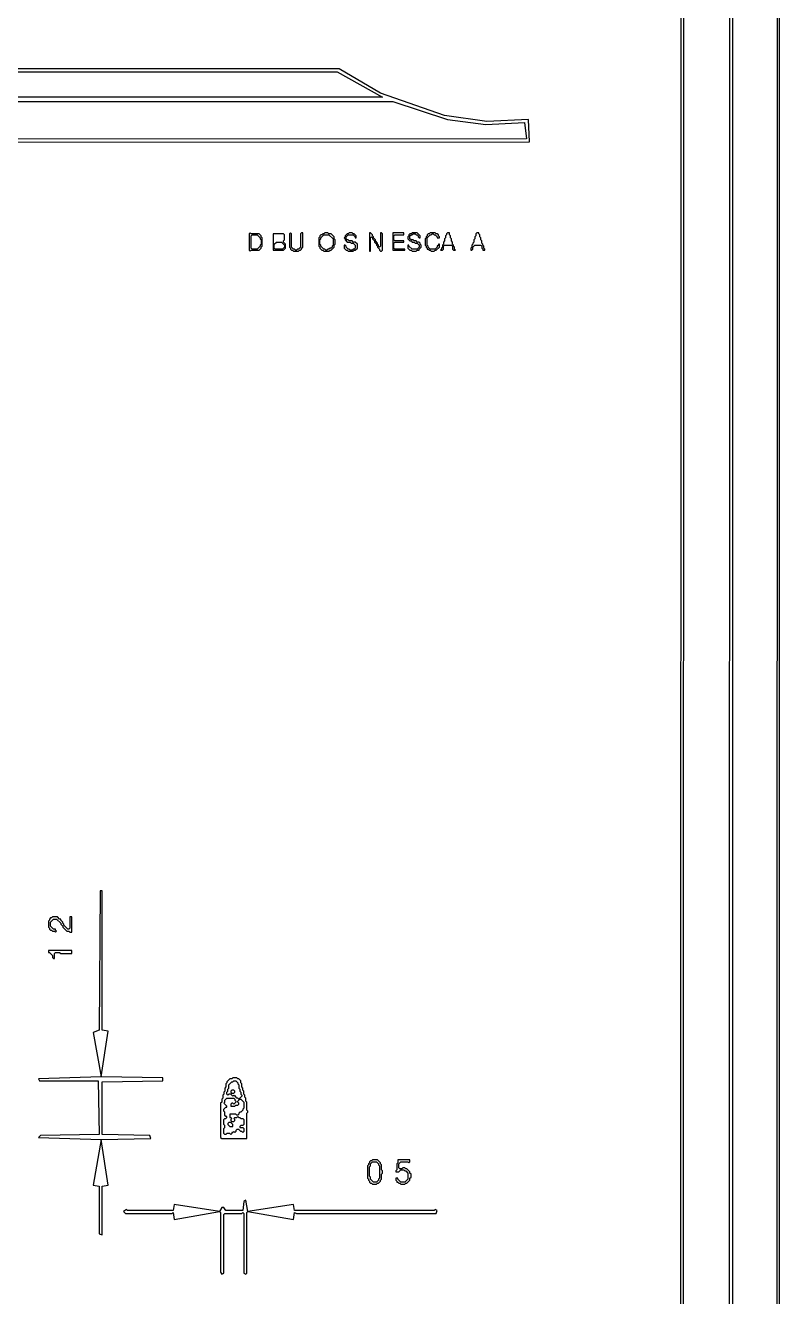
# Model space of a CAD drawing. Extents: x 17 to 323, y -435 to -5.
# Drawn here: x 248.2 to 322.7, y -339.4 to -213.8 of the extents above; entities that cross this region are included whole.
import ezdxf

# ---------------------------------------------------------------- set-up
doc = ezdxf.new("R2010")
doc.units = 0

msp = doc.modelspace()

# ---------------------------------------------------------------- linework, layer by layer
at = {"layer": 'CONTOURS'}
for p, q in [((322.7, -434.9), (322.7, -4.7)), ((322.5, -5.1), (322.4, -434.6)), ((317.8, -9.8), (317.7, -429.9)), ((318.1, -430.2), (318.1, -9.5)), ((313, -14.6), (312.9, -375)), ((313.2, -425.6), (313.3, -14.3)), ((279.2, -218.1), (166.8, -218.1)), ((167, -218.4), (279, -218.4)), ((279, -218.4), (283.5, -220.9)), ((283.3, -220.5), (279.2, -218.1)), ((283.5, -220.9), (162.5, -220.9)), ((289.6, -222.7), (283.3, -220.5)), ((161.6, -221.3), (284.5, -221.3)), ((284.5, -221.3), (289.9, -223.1)), ((293.8, -223.3), (289.6, -222.7)), ((289.9, -223.1), (293.7, -223.6)), ((293.7, -223.6), (297.5, -223.4)), ((297.9, -223.1), (293.8, -223.3)), ((297.5, -223.4), (297.7, -225)), ((298, -225.3), (297.9, -223.1)), ((148.2, -225.4), (298, -225.3)), ((297.7, -225), (148.6, -225.1)), ((270.4, -234.3), (270.3, -234.4)), ((270.3, -234.4), (270.3, -236)), ((270.5, -234.4), (270.4, -234.3)), ((271.3, -234.4), (270.5, -234.4)), ((270.5, -234.6), (270.6, -234.5)), ((270.5, -235.8), (270.5, -234.6)), ((270.6, -234.5), (271.1, -234.5)), ((271.1, -234.5), (271.4, -234.8)), ((271.5, -234.6), (271.3, -234.4)), ((271.4, -234.8), (271.4, -234.9)), ((271.5, -234.7), (271.5, -234.6)), ((271.6, -234.8), (271.5, -234.7)), ((271.6, -235.6), (271.6, -234.8)), ((272.7, -234.4), (272.7, -236)), ((273.7, -234.4), (272.7, -234.4)), ((273.8, -234.5), (273.7, -234.4)), ((273.8, -235), (273.8, -234.5)), ((274.4, -234.3), (274.3, -234.4)), ((274.3, -234.4), (274.3, -235.7)), ((274.5, -234.4), (274.4, -234.3)), ((274.5, -235.7), (274.5, -234.4)), ((275.5, -234.3), (275.4, -234.4)), ((275.4, -234.4), (275.4, -235.7)), ((275.6, -234.3), (275.5, -234.3)), ((275.6, -235.7), (275.6, -234.3)), ((277.3, -234.7), (277.2, -234.8)), ((277.2, -234.8), (277.2, -235.6)), ((277.4, -234.5), (277.3, -234.6)), ((277.3, -234.6), (277.3, -234.7)), ((277.4, -234.8), (277.7, -234.5)), ((277.5, -234.5), (277.4, -234.5)), ((277.4, -234.9), (277.4, -234.8)), ((277.6, -234.4), (277.5, -234.5)), ((277.7, -234.4), (277.6, -234.4)), ((277.8, -234.3), (277.7, -234.4)), ((277.7, -234.5), (278.2, -234.5)), ((278.1, -234.3), (277.8, -234.3)), ((278.2, -234.4), (278.1, -234.3)), ((278.4, -234.4), (278.2, -234.4)), ((278.2, -234.5), (278.6, -234.9)), ((278.7, -234.7), (278.4, -234.4)), ((278.7, -234.9), (278.7, -234.7)), ((279.8, -234.7), (279.7, -234.8)), ((279.7, -234.8), (279.8, -234.9)), ((280, -234.4), (279.8, -234.6)), ((279.8, -234.6), (279.8, -234.7)), ((279.9, -234.7), (280.1, -234.5)), ((279.9, -234.9), (279.9, -234.7)), ((280.1, -234.4), (280, -234.4)), ((280.2, -234.3), (280.1, -234.4)), ((280.1, -234.5), (280.6, -234.5)), ((280.5, -234.3), (280.2, -234.3)), ((280.6, -234.4), (280.5, -234.3)), ((280.7, -234.4), (280.6, -234.4)), ((280.6, -234.5), (280.8, -234.7)), ((280.9, -234.6), (280.7, -234.4)), ((280.8, -234.7), (280.8, -234.8)), ((280.8, -234.8), (280.9, -234.8)), ((280.9, -234.8), (280.9, -234.6)), ((282.2, -234.3), (282.2, -236.1)), ((282.3, -234.3), (282.2, -234.3)), ((282.5, -234.5), (282.3, -234.3)), ((282.3, -234.8), (282.4, -234.7)), ((282.3, -236.1), (282.3, -234.8)), ((282.4, -234.7), (282.5, -234.8)), ((282.5, -234.6), (282.5, -234.5)), ((282.6, -234.7), (282.5, -234.6)), ((282.5, -234.8), (282.5, -234.9)), ((282.6, -234.8), (282.6, -234.7)), ((282.8, -235), (282.6, -234.8)), ((283.4, -234.3), (283.3, -234.3)), ((283.3, -234.3), (283.3, -235.6)), ((283.5, -234.4), (283.4, -234.3)), ((283.5, -236), (283.5, -234.4)), ((284.5, -234.3), (284.5, -236)), ((285.6, -234.3), (284.5, -234.3)), ((284.6, -234.6), (284.7, -234.5)), ((284.6, -235), (284.6, -234.6)), ((284.7, -234.5), (285.6, -234.5)), ((285.6, -234.5), (285.6, -234.3)), ((286.1, -234.6), (286, -234.7)), ((286, -234.7), (286, -234.9)), ((286.2, -234.4), (286.1, -234.5)), ((286.1, -234.5), (286.1, -234.6)), ((286.3, -234.4), (286.2, -234.4)), ((286.2, -234.6), (286.3, -234.5)), ((286.2, -234.9), (286.2, -234.6)), ((286.4, -234.3), (286.3, -234.4)), ((286.3, -234.5), (286.4, -234.5)), ((286.9, -234.3), (286.4, -234.3)), ((286.4, -234.5), (286.5, -234.4)), ((286.5, -234.4), (286.7, -234.4)), ((286.7, -234.4), (286.8, -234.5)), ((286.8, -234.5), (286.9, -234.5)), ((287.2, -234.6), (286.9, -234.3)), ((286.9, -234.5), (287, -234.6)), ((287, -234.6), (287, -234.7)), ((287, -234.7), (287.1, -234.8)), ((287.1, -234.8), (287.2, -234.8)), ((287.2, -234.8), (287.2, -234.6)), ((287.8, -234.8), (287.7, -234.9)), ((287.9, -234.6), (287.8, -234.7)), ((287.8, -234.7), (287.8, -234.8)), ((288, -234.4), (287.9, -234.5)), ((287.9, -234.5), (287.9, -234.6)), ((287.9, -234.8), (288.2, -234.5)), ((287.9, -235.5), (287.9, -234.8)), ((288.1, -234.4), (288, -234.4)), ((288.2, -234.3), (288.1, -234.4)), ((288.7, -234.3), (288.2, -234.3)), ((288.2, -234.5), (288.3, -234.5)), ((288.3, -234.5), (288.4, -234.4)), ((288.4, -234.4), (288.5, -234.4)), ((288.5, -234.4), (288.6, -234.5)), ((288.6, -234.5), (288.7, -234.5)), ((288.8, -234.4), (288.7, -234.3)), ((288.7, -234.5), (288.9, -234.7)), ((288.9, -234.4), (288.8, -234.4)), ((289, -234.5), (288.9, -234.4)), ((288.9, -234.7), (288.9, -234.8)), ((288.9, -234.8), (289.1, -234.8)), ((289, -234.6), (289, -234.5)), ((289.1, -234.7), (289, -234.6)), ((289.1, -234.8), (289.1, -234.7)), ((289.7, -234.8), (289.6, -234.9)), ((289.8, -234.5), (289.7, -234.6)), ((289.7, -234.6), (289.7, -234.8)), ((289.9, -234.3), (289.8, -234.4)), ((289.8, -234.4), (289.8, -234.5)), ((290.1, -234.3), (289.9, -234.3)), ((290.1, -234.5), (290.1, -234.3)), ((290.2, -234.6), (290.1, -234.5)), ((290.2, -234.8), (290.2, -234.6)), ((290.3, -234.9), (290.2, -234.8)), ((292.7, -234.6), (292.6, -234.7)), ((292.6, -234.7), (292.6, -234.9)), ((292.8, -234.3), (292.7, -234.4)), ((292.7, -234.4), (292.7, -234.6)), ((293, -234.3), (292.8, -234.3)), ((293, -234.4), (293, -234.3)), ((293.1, -234.5), (293, -234.4)), ((293.1, -234.7), (293.1, -234.5)), ((293.2, -234.8), (293.1, -234.7)), ((293.2, -235), (293.2, -234.8)), ((270.3, -236), (270.4, -236.1)), ((270.4, -236.1), (270.5, -236)), ((270.6, -235.9), (270.5, -235.8)), ((270.5, -236), (271.3, -236)), ((271.1, -235.9), (270.6, -235.9)), ((271.4, -235.6), (271.1, -235.9)), ((271.3, -236), (271.5, -235.8)), ((271.4, -234.9), (271.5, -235)), ((271.5, -235.4), (271.4, -235.5)), ((271.4, -235.5), (271.4, -235.6)), ((271.5, -235), (271.5, -235.4)), ((271.5, -235.7), (271.6, -235.6)), ((271.5, -235.8), (271.5, -235.7)), ((272.7, -236), (273.7, -236)), ((272.8, -235.4), (273, -235.2)), ((272.8, -235.8), (272.8, -235.4)), ((272.9, -235.9), (272.8, -235.8)), ((273.6, -235.9), (272.9, -235.9)), ((273, -235.2), (273.5, -235.2)), ((273.5, -235.2), (273.8, -235.5)), ((273.8, -235.7), (273.6, -235.9)), ((273.7, -235.1), (273.8, -235)), ((273.7, -235.2), (273.7, -235.1)), ((273.9, -235.4), (273.7, -235.2)), ((273.7, -236), (273.9, -235.8)), ((273.8, -235.5), (273.8, -235.7)), ((273.9, -235.8), (273.9, -235.4)), ((274.3, -235.7), (274.4, -235.8)), ((274.4, -235.8), (274.4, -235.9)), ((274.4, -235.9), (274.5, -236)), ((274.7, -235.9), (274.5, -235.7)), ((274.5, -236), (274.6, -236)), ((274.6, -236), (274.7, -236.1)), ((274.8, -235.9), (274.7, -235.9)), ((274.7, -236.1), (275.2, -236.1)), ((274.9, -236), (274.8, -235.9)), ((275, -236), (274.9, -236)), ((275.1, -235.9), (275, -236)), ((275.2, -235.9), (275.1, -235.9)), ((275.4, -235.7), (275.2, -235.9)), ((275.2, -236.1), (275.3, -236)), ((275.3, -236), (275.4, -236)), ((275.4, -236), (275.5, -235.9)), ((275.5, -235.8), (275.6, -235.7)), ((275.5, -235.9), (275.5, -235.8)), ((277.2, -235.6), (277.3, -235.7)), ((277.3, -235), (277.4, -234.9)), ((277.3, -235.4), (277.3, -235)), ((277.4, -235.5), (277.3, -235.4)), ((277.3, -235.7), (277.3, -235.8)), ((277.3, -235.8), (277.5, -236)), ((277.4, -235.6), (277.4, -235.5)), ((277.7, -235.9), (277.4, -235.6)), ((277.5, -236), (277.6, -236)), ((277.6, -236), (277.7, -236.1)), ((277.8, -235.9), (277.7, -235.9)), ((277.7, -236.1), (278.2, -236.1)), ((277.9, -236), (277.8, -235.9)), ((278, -236), (277.9, -236)), ((278.1, -235.9), (278, -236)), ((278.2, -235.9), (278.1, -235.9)), ((278.3, -235.8), (278.2, -235.9)), ((278.2, -236.1), (278.3, -236)), ((278.4, -235.8), (278.3, -235.8)), ((278.3, -236), (278.4, -236)), ((278.5, -235.7), (278.4, -235.8)), ((278.4, -236), (278.7, -235.7)), ((278.6, -235.5), (278.5, -235.6)), ((278.5, -235.6), (278.5, -235.7)), ((278.6, -234.9), (278.6, -235.5)), ((278.8, -235), (278.7, -234.9)), ((278.7, -235.5), (278.8, -235.4)), ((278.7, -235.7), (278.7, -235.5)), ((278.8, -235.4), (278.8, -235)), ((279.8, -235.5), (279.7, -235.5)), ((279.7, -235.5), (279.7, -235.8)), ((279.7, -235.8), (279.9, -236)), ((279.8, -234.9), (279.8, -235)), ((279.8, -235), (280, -235.2)), ((279.9, -235.6), (279.8, -235.5)), ((280, -235), (279.9, -234.9)), ((279.9, -235.7), (279.9, -235.6)), ((280.1, -235.9), (279.9, -235.7)), ((279.9, -236), (280, -236)), ((280.1, -235), (280, -235)), ((280, -235.2), (280.3, -235.2)), ((280, -236), (280.1, -236.1)), ((280.2, -235.1), (280.1, -235)), ((280.2, -235.9), (280.1, -235.9)), ((280.1, -236.1), (280.6, -236.1)), ((280.5, -235.1), (280.2, -235.1)), ((280.3, -236), (280.2, -235.9)), ((280.3, -235.2), (280.4, -235.3)), ((280.5, -236), (280.3, -236)), ((280.4, -235.3), (280.6, -235.3)), ((280.6, -235.2), (280.5, -235.1)), ((280.6, -235.9), (280.5, -236)), ((280.8, -235.2), (280.6, -235.2)), ((280.6, -235.3), (280.8, -235.5)), ((280.7, -235.9), (280.6, -235.9)), ((280.6, -236.1), (280.7, -236)), ((280.8, -235.8), (280.7, -235.9)), ((280.7, -236), (280.8, -236)), ((281, -235.4), (280.8, -235.2)), ((280.8, -235.5), (280.8, -235.8)), ((280.8, -236), (281, -235.8)), ((281, -235.8), (281, -235.4)), ((282.2, -236.1), (282.3, -236.1)), ((282.5, -234.9), (282.7, -235.1)), ((282.7, -235.1), (282.7, -235.2)), ((282.7, -235.2), (282.9, -235.4)), ((282.8, -235.1), (282.8, -235)), ((283, -235.3), (282.8, -235.1)), ((282.9, -235.4), (282.9, -235.5)), ((282.9, -235.5), (283, -235.6)), ((283, -235.4), (283, -235.3)), ((283.1, -235.5), (283, -235.4)), ((283, -235.6), (283, -235.7)), ((283, -235.7), (283.2, -235.9)), ((283.1, -235.6), (283.1, -235.5)), ((283.2, -235.7), (283.1, -235.6)), ((283.3, -235.6), (283.2, -235.7)), ((283.2, -235.9), (283.2, -236)), ((283.2, -236), (283.3, -236.1)), ((283.3, -236.1), (283.4, -236.1)), ((283.4, -236.1), (283.5, -236)), ((284.5, -236), (285.7, -236)), ((284.7, -235.1), (284.6, -235)), ((284.6, -235.3), (284.7, -235.2)), ((284.6, -235.8), (284.6, -235.3)), ((284.7, -235.9), (284.6, -235.8)), ((285.6, -235.1), (284.7, -235.1)), ((284.7, -235.2), (285.6, -235.2)), ((285.7, -235.9), (284.7, -235.9)), ((285.6, -235.2), (285.6, -235.1)), ((285.7, -236), (285.7, -235.9)), ((286, -234.9), (286.2, -235.1)), ((286.1, -235.5), (286, -235.5)), ((286, -235.5), (286, -235.8)), ((286, -235.8), (286.2, -236)), ((286.1, -235.6), (286.1, -235.5)), ((286.4, -235.9), (286.1, -235.6)), ((286.3, -235), (286.2, -234.9)), ((286.2, -235.1), (286.3, -235.1)), ((286.2, -236), (286.3, -236)), ((286.5, -235), (286.3, -235)), ((286.3, -235.1), (286.4, -235.2)), ((286.3, -236), (286.4, -236.1)), ((286.4, -235.2), (286.6, -235.2)), ((286.9, -235.9), (286.4, -235.9)), ((286.4, -236.1), (286.8, -236.1)), ((286.6, -235.1), (286.5, -235)), ((286.8, -235.1), (286.6, -235.1)), ((286.6, -235.2), (286.7, -235.3)), ((286.7, -235.3), (286.9, -235.3)), ((286.9, -235.2), (286.8, -235.1)), ((286.8, -236.1), (286.9, -236)), ((287.1, -235.2), (286.9, -235.2)), ((286.9, -235.3), (287.1, -235.5)), ((287.1, -235.7), (286.9, -235.9)), ((286.9, -236), (287.1, -236)), ((287.2, -235.3), (287.1, -235.2)), ((287.1, -235.5), (287.1, -235.7)), ((287.1, -235.9), (287.3, -235.7)), ((287.1, -236), (287.1, -235.9)), ((287.2, -235.4), (287.2, -235.3)), ((287.3, -235.5), (287.2, -235.4)), ((287.3, -235.7), (287.3, -235.5)), ((287.7, -234.9), (287.7, -235.5)), ((287.7, -235.5), (287.8, -235.6)), ((287.8, -235.6), (287.8, -235.7)), ((287.8, -235.7), (287.9, -235.8)), ((288, -235.6), (287.9, -235.5)), ((287.9, -235.8), (287.9, -235.9)), ((287.9, -235.9), (288, -235.9)), ((288, -235.7), (288, -235.6)), ((288.2, -235.9), (288, -235.7)), ((288, -235.9), (288.1, -236)), ((288.1, -236), (288.2, -236)), ((288.7, -235.9), (288.2, -235.9)), ((288.2, -236), (288.3, -236.1)), ((288.3, -236.1), (288.6, -236.1)), ((288.6, -236.1), (288.7, -236)), ((288.9, -235.7), (288.7, -235.9)), ((288.7, -236), (288.8, -236)), ((288.8, -236), (289.1, -235.7)), ((289, -235.5), (288.9, -235.6)), ((288.9, -235.6), (288.9, -235.7)), ((289.1, -235.4), (289, -235.4)), ((289, -235.4), (289, -235.5)), ((289.1, -235.7), (289.1, -235.4)), ((289.3, -235.9), (289.2, -236)), ((289.2, -236), (289.4, -236)), ((289.4, -235.7), (289.3, -235.8)), ((289.3, -235.8), (289.3, -235.9)), ((289.5, -235.4), (289.4, -235.5)), ((289.4, -235.5), (289.4, -235.7)), ((289.4, -236), (289.5, -235.9)), ((289.6, -235.1), (289.5, -235.2)), ((289.5, -235.2), (289.5, -235.4)), ((289.5, -235.6), (289.6, -235.5)), ((289.5, -235.9), (289.5, -235.6)), ((289.6, -234.9), (289.6, -235.1)), ((289.6, -235.5), (290.3, -235.5)), ((290.3, -235.1), (290.3, -234.9)), ((290.4, -235.2), (290.3, -235.1)), ((290.3, -235.5), (290.4, -235.6)), ((290.4, -235.4), (290.4, -235.2)), ((290.5, -235.5), (290.4, -235.4)), ((290.4, -235.6), (290.4, -235.9)), ((290.4, -235.9), (290.5, -236)), ((290.5, -235.6), (290.5, -235.5)), ((290.6, -235.7), (290.5, -235.6)), ((290.5, -236), (290.7, -236)), ((290.6, -235.9), (290.6, -235.7)), ((290.7, -236), (290.6, -235.9)), ((292.3, -235.7), (292.2, -235.8)), ((292.2, -235.8), (292.2, -236)), ((292.2, -236), (292.3, -236)), ((292.4, -235.4), (292.3, -235.5)), ((292.3, -235.5), (292.3, -235.7)), ((292.3, -236), (292.4, -235.9)), ((292.5, -235.2), (292.4, -235.3)), ((292.4, -235.3), (292.4, -235.4)), ((292.4, -235.7), (292.6, -235.5)), ((292.4, -235.9), (292.4, -235.7)), ((292.6, -234.9), (292.5, -235)), ((292.5, -235), (292.5, -235.2)), ((292.6, -235.5), (293.2, -235.5)), ((293.3, -235.1), (293.2, -235)), ((293.2, -235.5), (293.3, -235.6)), ((293.3, -235.3), (293.3, -235.1)), ((293.4, -235.4), (293.3, -235.3)), ((293.3, -235.6), (293.3, -235.8)), ((293.3, -235.8), (293.4, -235.9)), ((293.4, -235.5), (293.4, -235.4)), ((293.5, -235.6), (293.4, -235.5)), ((293.4, -235.9), (293.4, -236)), ((293.4, -236), (293.6, -236)), ((293.5, -235.8), (293.5, -235.6)), ((293.6, -235.9), (293.5, -235.8)), ((293.6, -236), (293.6, -235.9)), ((255.6, -299.3), (255.5, -313.1)), ((255.8, -299.3), (255.6, -299.3)), ((255.8, -313.1), (255.8, -299.3)), ((250.6, -302.2), (250.5, -302.3)), ((250.5, -302.3), (250.5, -302.9)), ((250.7, -302), (250.6, -302.1)), ((250.6, -302.1), (250.6, -302.2)), ((250.8, -302), (250.7, -302)), ((250.7, -302.4), (251, -302.1)), ((250.7, -302.8), (250.7, -302.4)), ((250.9, -301.9), (250.8, -302)), ((251.4, -301.9), (250.9, -301.9)), ((251, -302.1), (251.3, -302.1)), ((251.3, -302.1), (251.7, -302.5)), ((251.6, -302.1), (251.4, -301.9)), ((251.7, -302.1), (251.6, -302.1)), ((251.7, -302.2), (251.7, -302.1)), ((251.9, -302.4), (251.7, -302.2)), ((251.7, -302.5), (251.7, -302.6)), ((251.7, -302.6), (251.9, -302.8)), ((251.9, -302.5), (251.9, -302.4)), ((252, -302.6), (251.9, -302.5)), ((252, -302.7), (252, -302.6)), ((252.4, -303.1), (252, -302.7)), ((252.8, -301.9), (252.6, -301.9)), ((252.6, -301.9), (252.6, -303)), ((252.8, -303.4), (252.8, -301.9)), ((250.5, -302.9), (250.6, -303)), ((250.6, -303), (250.6, -303.1)), ((250.6, -303.1), (250.7, -303.2)), ((251, -303.1), (250.7, -302.8)), ((250.7, -303.2), (250.8, -303.2)), ((250.8, -303.2), (250.9, -303.3)), ((250.9, -303.3), (251.1, -303.3)), ((251.2, -303.1), (251, -303.1)), ((251.1, -303.3), (251.2, -303.4)), ((251.2, -303.2), (251.2, -303.1)), ((251.3, -303.3), (251.2, -303.2)), ((251.2, -303.4), (251.3, -303.3)), ((251.9, -302.8), (251.9, -302.9)), ((251.9, -302.9), (252.3, -303.3)), ((252.3, -303.3), (252.5, -303.3)), ((252.5, -303.1), (252.4, -303.1)), ((252.6, -303), (252.5, -303.1)), ((252.5, -303.3), (252.6, -303.4)), ((252.6, -303.4), (252.8, -303.4)), ((250.5, -305.2), (250.5, -305.4)), ((252.8, -305.2), (250.5, -305.2)), ((252.8, -305.5), (252.8, -305.2)), ((250.5, -305.4), (250.6, -305.4)), ((250.6, -305.4), (250.9, -305.7)), ((250.9, -305.7), (250.9, -305.9)), ((250.9, -305.9), (251, -306)), ((251, -306), (251.1, -306)), ((251.1, -305.5), (251.2, -305.4)), ((251.1, -306), (251.1, -305.5)), ((251.2, -305.4), (251.6, -305.4)), ((251.6, -305.4), (251.7, -305.5)), ((251.7, -305.5), (252.8, -305.5)), ((255.5, -313.1), (254.9, -313.3)), ((254.9, -313.3), (255.7, -317.7)), ((255.7, -317.7), (256.4, -313.2)), ((256.4, -313.2), (255.8, -313.1)), ((255.7, -317.7), (249.5, -317.9)), ((261.8, -317.8), (255.7, -317.7)), ((261.8, -318.1), (261.8, -317.8)), ((268.7, -317.8), (268.6, -317.9)), ((269.1, -317.8), (268.7, -317.8)), ((269.2, -317.9), (269.1, -317.8)), ((249.5, -317.9), (249.6, -318.1)), ((249.6, -318.1), (255.4, -318.1)), ((255.4, -318.1), (255.5, -323.4)), ((255.8, -318.2), (261.8, -318.1)), ((255.8, -323.4), (255.8, -318.2)), ((268, -318.7), (267.9, -318.8)), ((267.9, -318.8), (267.9, -319.1)), ((268.1, -318.3), (268, -318.4)), ((268, -318.4), (268, -318.7)), ((268.4, -317.9), (268.1, -318.2)), ((268.1, -318.2), (268.1, -318.3)), ((268.2, -318.9), (268.3, -318.8)), ((268.2, -319.1), (268.2, -318.9)), ((268.3, -318.5), (268.6, -318.2)), ((268.3, -318.8), (268.3, -318.5)), ((268.6, -317.9), (268.4, -317.9)), ((268.6, -319), (268.5, -319.1)), ((268.6, -318.2), (268.7, -318.2)), ((268.8, -319), (268.6, -319)), ((268.7, -318.2), (268.8, -318.1)), ((268.8, -318.1), (269, -318.1)), ((268.9, -319.1), (268.8, -319)), ((269, -318.1), (269.2, -318.3)), ((269.3, -317.9), (269.2, -317.9)), ((269.2, -318.3), (269.2, -318.4)), ((269.2, -318.4), (269.3, -318.5)), ((269.5, -318.1), (269.3, -317.9)), ((269.3, -318.5), (269.3, -318.8)), ((269.3, -318.8), (269.4, -318.9)), ((269.4, -318.9), (269.4, -319.1)), ((269.5, -318.3), (269.5, -318.1)), ((269.6, -318.4), (269.5, -318.3)), ((269.6, -318.7), (269.6, -318.4)), ((269.7, -318.8), (269.6, -318.7)), ((269.7, -319), (269.7, -318.8)), ((269.8, -319.1), (269.7, -319)), ((267.6, -320.2), (267.5, -320.3)), ((267.5, -320.3), (267.5, -323.7)), ((267.7, -319.8), (267.6, -319.9)), ((267.6, -319.9), (267.6, -320.2)), ((267.8, -319.4), (267.7, -319.5)), ((267.7, -319.5), (267.7, -319.8)), ((267.9, -319.1), (267.8, -319.2)), ((267.8, -319.2), (267.8, -319.4)), ((267.8, -320.3), (267.9, -320.2)), ((268.1, -320.6), (267.8, -320.3)), ((267.9, -320), (268.1, -319.8)), ((267.9, -320.2), (267.9, -320)), ((268.1, -319.2), (268.2, -319.1)), ((268.1, -319.4), (268.1, -319.2)), ((268.2, -319.5), (268.1, -319.4)), ((268.1, -319.8), (268.8, -319.8)), ((268.3, -319.4), (268.2, -319.5)), ((268.5, -319.4), (268.3, -319.4)), ((268.5, -319.1), (268.5, -319.2)), ((268.5, -319.2), (268.6, -319.3)), ((268.5, -319.4), (268.6, -319.3)), ((268.6, -319.3), (268.5, -319.4)), ((268.7, -319.6), (268.5, -319.4)), ((268.6, -320.3), (268.5, -320.4)), ((268.6, -319.3), (268.8, -319.3)), ((268.7, -320.3), (268.6, -320.3)), ((268.8, -319.5), (268.7, -319.6)), ((268.8, -320.4), (268.7, -320.3)), ((268.8, -319.3), (268.9, -319.2)), ((268.9, -319.6), (268.8, -319.5)), ((268.8, -319.8), (268.9, -319.9)), ((269, -320.2), (268.8, -320.4)), ((268.9, -319.2), (268.9, -319.1)), ((269, -319.6), (268.9, -319.6)), ((268.9, -319.9), (268.9, -320)), ((268.9, -320), (269, -320.1)), ((269, -319.7), (269, -319.6)), ((269.1, -319.8), (269, -319.7)), ((269, -320.1), (269, -320.2)), ((269.2, -319.8), (269.1, -319.8)), ((269.3, -319.9), (269.2, -319.8)), ((269.2, -320.1), (269.4, -319.9)), ((269.2, -320.2), (269.2, -320.1)), ((269.3, -320.3), (269.2, -320.2)), ((269.6, -319.6), (269.3, -319.9)), ((269.3, -320.4), (269.3, -320.3)), ((269.4, -319.1), (269.5, -319.2)), ((269.4, -319.9), (269.5, -319.9)), ((269.5, -319.2), (269.5, -319.4)), ((269.5, -319.4), (269.6, -319.5)), ((269.5, -319.9), (269.8, -320.2)), ((269.6, -319.5), (269.6, -319.6)), ((269.8, -319.4), (269.8, -319.1)), ((269.9, -319.5), (269.8, -319.4)), ((269.8, -320.2), (269.8, -320.8)), ((269.9, -319.7), (269.9, -319.5)), ((270, -319.8), (269.9, -319.7)), ((270, -320.1), (270, -319.8)), ((270.1, -320.2), (270, -320.1)), ((270.1, -321), (270.1, -320.2)), ((267.8, -320.9), (268, -320.7)), ((267.8, -321.1), (267.8, -320.9)), ((267.9, -321.2), (267.8, -321.1)), ((267.9, -321.5), (267.9, -321.2)), ((268, -321.6), (267.9, -321.5)), ((268, -320.7), (268.1, -320.7)), ((268.1, -320.7), (268.1, -320.6)), ((269, -321.4), (268.4, -321.4)), ((268.4, -321.4), (268.4, -321.7)), ((268.5, -320.4), (268.5, -320.6)), ((268.5, -320.6), (268.9, -320.6)), ((268.9, -320.6), (269, -320.5)), ((269, -320.5), (269.2, -320.5)), ((269.1, -321.5), (269, -321.4)), ((269.2, -321.5), (269.1, -321.5)), ((269.2, -320.5), (269.3, -320.4)), ((269.3, -321.4), (269.2, -321.5)), ((269.4, -321.2), (269.3, -321.3)), ((269.3, -321.3), (269.3, -321.4)), ((269.5, -321.2), (269.4, -321.2)), ((269.7, -321), (269.5, -321.2)), ((269.8, -320.8), (269.7, -320.9)), ((269.7, -320.9), (269.7, -321)), ((270.2, -321.1), (270.1, -321)), ((270.1, -321.3), (270.2, -321.2)), ((270.1, -323.8), (270.1, -321.3)), ((270.2, -321.2), (270.2, -321.1)), ((267.8, -321.9), (267.9, -321.8)), ((267.8, -322.4), (267.8, -321.9)), ((267.9, -322.5), (267.8, -322.4)), ((267.8, -322.8), (267.9, -322.7)), ((267.8, -323.3), (267.8, -322.8)), ((267.9, -321.8), (268, -321.8)), ((267.9, -322.7), (267.9, -322.5)), ((268.1, -321.6), (268, -321.6)), ((268, -321.8), (268.1, -321.7)), ((268.1, -321.7), (268.1, -321.6)), ((268.3, -322.2), (268.2, -322.3)), ((268.2, -322.3), (268.2, -322.4)), ((268.2, -322.4), (268.4, -322.6)), ((268.5, -322.2), (268.3, -322.2)), ((268.4, -321.7), (268.5, -321.7)), ((268.4, -322.6), (268.7, -322.6)), ((268.5, -321.7), (268.6, -321.8)), ((268.6, -321.8), (268.5, -321.9)), ((268.5, -321.9), (268.5, -322)), ((268.5, -322), (268.6, -322.1)), ((268.6, -322.1), (268.5, -322.2)), ((268.5, -322.2), (268.6, -322.1)), ((268.7, -322.4), (268.5, -322.2)), ((268.6, -322.1), (268.8, -322.1)), ((268.7, -322.6), (268.7, -322.4)), ((268.8, -321.8), (268.9, -321.7)), ((268.9, -321.9), (268.8, -321.8)), ((268.8, -322.1), (268.9, -322)), ((268.9, -321.7), (269.1, -321.7)), ((268.9, -322), (268.9, -321.9)), ((269.1, -321.7), (269.2, -321.6)), ((269.2, -321.6), (269.3, -321.7)), ((269.3, -321.7), (269.4, -321.7)), ((269.4, -321.7), (269.5, -321.8)), ((269.5, -322.5), (269.4, -322.6)), ((269.4, -322.6), (269.4, -322.7)), ((269.4, -322.7), (269.7, -322.7)), ((269.5, -321.8), (269.7, -321.8)), ((269.7, -322.5), (269.5, -322.5)), ((269.7, -321.8), (269.8, -321.9)), ((269.8, -322.4), (269.7, -322.5)), ((269.7, -322.7), (269.8, -322.8)), ((269.8, -321.9), (269.8, -322.4)), ((269.8, -322.8), (269.8, -323.1)), ((249.7, -323.5), (249.5, -323.7)), ((249.5, -323.7), (255.7, -323.9)), ((255.5, -323.4), (249.7, -323.5)), ((255.7, -323.9), (254.9, -328.4)), ((255.7, -323.9), (260.6, -323.8)), ((256.4, -328.4), (255.7, -323.9)), ((260.5, -323.5), (255.8, -323.4)), ((260.6, -323.8), (260.5, -323.5)), ((267.5, -323.7), (267.6, -323.8)), ((267.6, -323.8), (270.1, -323.8)), ((267.9, -323.4), (267.8, -323.3)), ((268, -323.4), (267.9, -323.4)), ((268.1, -323.3), (268, -323.4)), ((268.4, -323.3), (268.1, -323.3)), ((268.5, -323.4), (268.4, -323.3)), ((268.6, -323.3), (268.5, -323.4)), ((268.7, -323.2), (268.6, -323.2)), ((268.6, -323.2), (268.6, -323.3)), ((268.8, -323.1), (268.7, -323.2)), ((268.9, -323.2), (268.8, -323.1)), ((269, -323.1), (268.9, -323.2)), ((269.1, -322.9), (269, -323)), ((269, -323), (269, -323.1)), ((269.3, -322.9), (269.1, -322.9)), ((269.5, -323.1), (269.3, -322.9)), ((269.6, -323.1), (269.5, -323.1)), ((269.7, -323.2), (269.6, -323.1)), ((269.8, -323.1), (269.7, -323.2)), ((282.1, -326.4), (282, -326.5)), ((282, -326.5), (282, -327.7)), ((282.2, -326.2), (282.1, -326.3)), ((282.1, -326.3), (282.1, -326.4)), ((282.3, -326), (282.2, -326.1)), ((282.2, -326.1), (282.2, -326.2)), ((282.2, -326.6), (282.3, -326.5)), ((282.4, -326), (282.3, -326)), ((282.3, -326.3), (282.5, -326.1)), ((282.3, -326.5), (282.3, -326.3)), ((282.5, -325.9), (282.4, -326)), ((283, -325.9), (282.5, -325.9)), ((282.5, -326.1), (282.9, -326.1)), ((282.9, -326.1), (283.1, -326.3)), ((283.3, -326.2), (283, -325.9)), ((283.1, -326.3), (283.1, -326.4)), ((283.1, -326.4), (283.2, -326.5)), ((283.2, -326.5), (283.2, -327.7)), ((283.3, -326.3), (283.3, -326.2)), ((283.4, -326.4), (283.3, -326.3)), ((283.4, -326.9), (283.4, -326.4)), ((285, -326.2), (284.9, -326.3)), ((284.9, -326.3), (284.9, -326.9)), ((285, -325.9), (285, -326.2)), ((286.2, -325.9), (285, -325.9)), ((285.1, -326.3), (285.3, -326.1)), ((285.1, -326.7), (285.1, -326.3)), ((285.3, -326.1), (286, -326.1)), ((286, -326.1), (286.1, -326.2)), ((286.1, -326.2), (286.2, -326.1)), ((286.2, -326.1), (286.2, -325.9)), ((282, -327.7), (282.1, -327.8)), ((282.1, -327.8), (282.1, -327.9)), ((282.2, -327.5), (282.2, -326.6)), ((282.3, -327.6), (282.2, -327.5)), ((282.3, -327.8), (282.3, -327.6)), ((282.6, -328.1), (282.3, -327.8)), ((283.2, -327.7), (283.1, -327.8)), ((283.1, -327.8), (283.1, -327.9)), ((283.3, -327.9), (283.4, -327.8)), ((283.5, -327), (283.4, -326.9)), ((283.4, -327.3), (283.5, -327.2)), ((283.4, -327.8), (283.4, -327.3)), ((283.5, -327.2), (283.5, -327)), ((284.9, -326.9), (284.8, -327)), ((284.8, -327), (284.8, -327.1)), ((284.8, -327.1), (285.1, -327.1)), ((285, -327.7), (284.8, -327.7)), ((284.8, -327.7), (284.8, -327.9)), ((285, -327.8), (285, -327.7)), ((285.3, -328.1), (285, -327.8)), ((285.2, -326.8), (285.1, -326.7)), ((285.1, -327.1), (285.3, -326.9)), ((285.4, -326.8), (285.2, -326.8)), ((285.3, -326.9), (285.6, -326.9)), ((285.5, -326.7), (285.4, -326.8)), ((285.7, -326.7), (285.5, -326.7)), ((285.6, -326.9), (285.7, -327)), ((285.8, -326.8), (285.7, -326.7)), ((285.7, -327), (285.8, -327)), ((286, -327.8), (285.7, -328.1)), ((285.9, -326.8), (285.8, -326.8)), ((285.8, -327), (286, -327.2)), ((286.2, -327.1), (285.9, -326.8)), ((286, -327.2), (286, -327.8)), ((286.2, -327.2), (286.2, -327.1)), ((286.3, -327.3), (286.2, -327.2)), ((286.2, -327.7), (286.3, -327.6)), ((286.2, -327.9), (286.2, -327.7)), ((286.3, -327.6), (286.3, -327.3)), ((254.9, -328.4), (255.5, -328.5)), ((255.5, -328.5), (255.5, -333.2)), ((255.8, -328.5), (256.4, -328.4)), ((255.8, -333.3), (255.8, -328.5)), ((282.1, -327.9), (282.2, -328)), ((282.2, -328), (282.2, -328.1)), ((282.2, -328.1), (282.3, -328.2)), ((282.3, -328.2), (282.4, -328.2)), ((282.4, -328.2), (282.5, -328.3)), ((282.5, -328.3), (282.9, -328.3)), ((282.9, -328.1), (282.6, -328.1)), ((283.1, -327.9), (282.9, -328.1)), ((282.9, -328.3), (283, -328.2)), ((283, -328.2), (283.1, -328.2)), ((283.1, -328.2), (283.3, -328)), ((283.3, -328), (283.3, -327.9)), ((284.8, -327.9), (284.9, -328)), ((284.9, -328), (284.9, -328.1)), ((284.9, -328.1), (285, -328.1)), ((285, -328.1), (285.1, -328.2)), ((285.1, -328.2), (285.2, -328.2)), ((285.2, -328.2), (285.3, -328.3)), ((285.7, -328.1), (285.3, -328.1)), ((285.3, -328.3), (285.7, -328.3)), ((285.7, -328.3), (285.8, -328.2)), ((285.8, -328.2), (285.9, -328.2)), ((285.9, -328.2), (286.2, -327.9)), ((262.9, -330.3), (262.8, -330.9)), ((267.4, -331), (262.9, -330.3)), ((269.8, -330), (269.7, -330.9)), ((270, -329.9), (269.8, -330)), ((270.2, -331), (270, -329.9)), ((274.7, -330.3), (270.2, -331)), ((274.8, -330.9), (274.7, -330.3)), ((258.2, -330.8), (257.9, -331)), ((257.9, -331), (258.1, -331.2)), ((258.1, -331.2), (262.7, -331.2)), ((258.3, -330.9), (258.2, -330.8)), ((262.8, -330.9), (258.3, -330.9)), ((262.7, -331.2), (262.8, -331.1)), ((262.8, -331.1), (262.9, -331.8)), ((262.9, -331.8), (267.4, -331)), ((267.6, -330.6), (267.4, -331)), ((267.4, -331), (267.5, -331.1)), ((267.5, -331.1), (267.5, -337)), ((267.8, -330.6), (267.6, -330.6)), ((268, -330.9), (267.8, -330.6)), ((267.8, -331.3), (267.9, -331.2)), ((267.8, -337.1), (267.8, -331.3)), ((267.9, -331.2), (269.6, -331.2)), ((269.7, -330.9), (268, -330.9)), ((269.6, -331.2), (269.7, -331.1)), ((269.7, -331.1), (269.8, -331.2)), ((269.8, -331.2), (269.8, -337.1)), ((270.1, -331.1), (270.2, -331)), ((270.1, -337.1), (270.1, -331.1)), ((270.2, -331), (274.7, -331.8)), ((274.7, -331.8), (274.8, -331.1)), ((288.6, -330.9), (274.8, -330.9)), ((274.8, -331.1), (275, -331.2)), ((275, -331.2), (288.8, -331.2)), ((288.7, -330.8), (288.6, -330.9)), ((288.9, -330.9), (288.7, -330.8)), ((288.8, -331.2), (288.9, -330.9)), ((255.5, -333.2), (255.8, -333.3)), ((267.5, -337), (267.6, -337.2)), ((267.6, -337.2), (267.8, -337.1)), ((269.8, -337.1), (270, -337.2)), ((270, -337.2), (270.1, -337.1))]:
    msp.add_line(p, q, dxfattribs=at)

doc.saveas('drawing.dxf')
